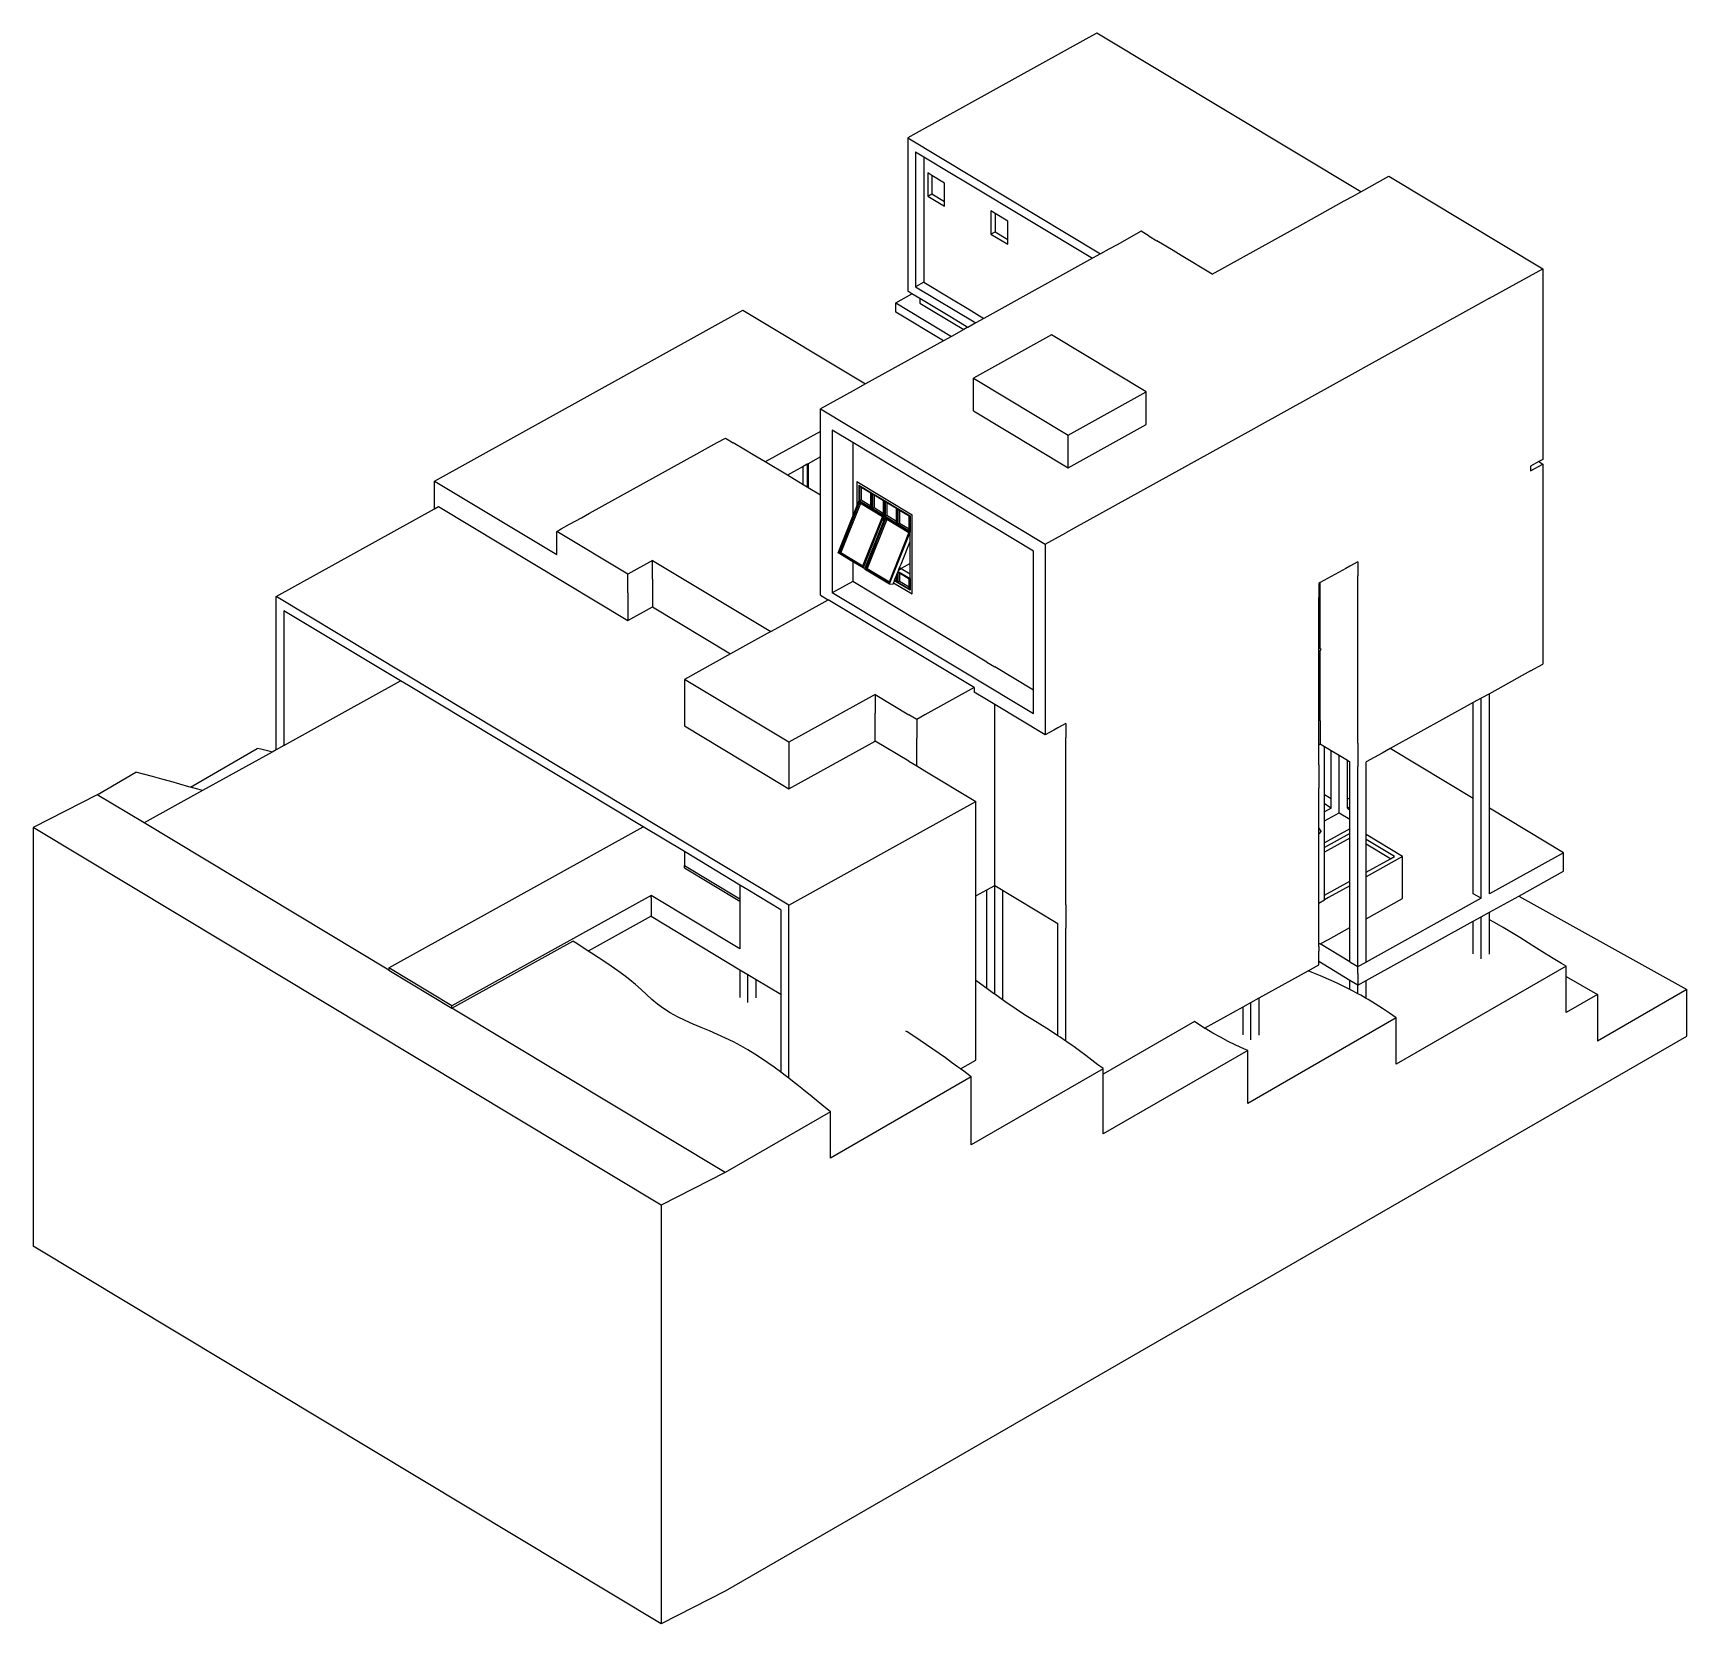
# Model space of a CAD drawing. Header units: metres. Extents: x -14.2 to 14.9, y -14 to 13.9.
import ezdxf

# ---------------------------------------------------------------- set-up
doc = ezdxf.new("R2010")
doc.units = ezdxf.units.M

msp = doc.modelspace()

# ---------------------------------------------------------------- linework, layer by layer
for p, q in [((4.359, 13.835), (1.328, 12.156)), ((4.503, 13.915), (4.359, 13.835)), ((9.133, 11.129), (4.503, 13.915)), ((1.328, 12.156), (1.183, 12.076)), ((1.183, 12.076), (1.183, 9.382)), ((1.183, 12.076), (4.567, 10.04)), ((1.322, 11.83), (1.322, 9.462)), ((1.322, 11.83), (1.466, 11.743)), ((1.466, 11.743), (1.466, 9.542)), ((1.466, 11.743), (1.951, 11.451)), ((1.535, 11.46), (1.535, 11.052)), ((1.608, 11.416), (1.535, 11.46)), ((1.608, 11.416), (1.608, 11.092)), ((1.83, 11.283), (1.608, 11.416)), ((1.951, 11.451), (2.228, 11.285)), ((9.133, 11.129), (9.629, 11.403)), ((9.629, 11.403), (12.329, 9.779)), ((1.535, 11.052), (1.608, 11.092)), ((1.535, 11.052), (1.83, 10.875)), ((1.608, 11.092), (1.83, 10.958)), ((1.83, 10.958), (1.83, 11.283)), ((2.228, 11.285), (4.426, 9.962)), ((8.844, 10.969), (8.988, 11.049)), ((8.988, 11.049), (9.133, 11.129)), ((1.83, 10.875), (1.83, 10.958)), ((2.643, 10.793), (2.643, 10.385)), ((2.715, 10.75), (2.643, 10.793)), ((2.715, 10.75), (2.715, 10.425)), ((2.937, 10.616), (2.715, 10.75)), ((8.267, 10.649), (8.844, 10.969)), ((2.937, 10.291), (2.937, 10.616)), ((6.526, 9.685), (8.122, 10.569)), ((8.122, 10.569), (8.267, 10.649)), ((2.643, 10.385), (2.715, 10.425)), ((2.643, 10.385), (2.937, 10.208)), ((2.715, 10.425), (2.937, 10.291)), ((2.937, 10.208), (2.937, 10.291)), ((4.856, 10.2), (4.711, 10.12)), ((5.28, 10.435), (4.856, 10.2)), ((5.418, 10.351), (5.28, 10.435)), ((5.418, 10.351), (5.556, 10.268)), ((5.842, 10.096), (5.556, 10.268)), ((4.426, 9.962), (2.521, 8.907)), ((4.567, 10.04), (4.426, 9.962)), ((4.711, 10.12), (4.567, 10.04)), ((5.98, 10.013), (5.842, 10.096)), ((6.526, 9.685), (5.98, 10.013)), ((11.39, 9.259), (12.329, 9.779)), ((12.329, 9.779), (12.329, 6.431)), ((0.973, 9.18), (1.257, 9.338)), ((1.257, 9.338), (1.183, 9.382)), ((1.397, 9.253), (1.257, 9.338)), ((1.466, 9.542), (1.322, 9.462)), ((1.322, 9.462), (2.377, 8.827)), ((1.466, 9.542), (1.951, 9.25)), ((-7.123, 6.052), (-1.711, 9.049)), ((-1.711, 9.049), (0.441, 7.755)), ((0.973, 9.18), (1.951, 8.591)), ((0.973, 9.017), (0.973, 9.18)), ((1.81, 8.513), (0.973, 9.017)), ((1.397, 9.253), (1.397, 9.175)), ((1.951, 8.92), (1.397, 9.253)), ((1.397, 9.175), (1.951, 8.842)), ((1.951, 9.25), (2.228, 9.084)), ((2.228, 9.084), (2.521, 8.907)), ((11.246, 9.179), (9.226, 8.06)), ((11.39, 9.259), (11.246, 9.179)), ((2.228, 8.754), (1.951, 8.92)), ((1.951, 8.842), (2.168, 8.711)), ((2.168, 8.711), (1.951, 8.591)), ((2.228, 8.744), (2.168, 8.711)), ((2.228, 8.744), (2.228, 8.754)), ((2.236, 8.749), (2.228, 8.754)), ((2.236, 8.749), (2.228, 8.744)), ((2.377, 8.827), (2.236, 8.749)), ((2.521, 8.907), (2.377, 8.827)), ((1.81, 8.513), (0.441, 7.755)), ((1.951, 8.591), (1.81, 8.513)), ((3.708, 8.616), (2.337, 7.857)), ((5.37, 7.616), (3.708, 8.616)), ((2.337, 7.285), (2.337, 7.857)), ((2.337, 7.857), (3.999, 6.857)), ((9.081, 7.98), (7.349, 7.021)), ((9.226, 8.06), (9.081, 7.98)), ((0.224, 7.635), (-0.349, 7.317)), ((0.441, 7.755), (0.224, 7.635)), ((3.999, 6.857), (5.37, 7.616)), ((5.37, 7.044), (5.37, 7.616)), ((-0.349, 7.317), (3.597, 4.942)), ((-0.349, 7.163), (-0.349, 7.317)), ((2.337, 7.285), (3.999, 6.285)), ((-0.349, 6.923), (-0.349, 7.163)), ((3.999, 6.285), (5.37, 7.044)), ((7.349, 7.021), (7.205, 6.941)), ((-2.371, 6.611), (-2.163, 6.727)), ((-2.163, 6.727), (-2.018, 6.807)), ((-2.018, 6.807), (-1.88, 6.724)), ((-1.665, 6.594), (-1.88, 6.724)), ((-0.349, 6.923), (-1.319, 6.386)), ((-0.349, 6.474), (-0.349, 6.923)), ((-0.141, 6.947), (-0.141, 4.089)), ((0.219, 6.73), (-0.141, 6.947)), ((0.219, 6.73), (0.219, 5.436)), ((1.327, 6.063), (0.219, 6.73)), ((3.999, 6.285), (3.999, 6.857)), ((7.205, 6.941), (4.102, 5.222)), ((-4.4, 5.488), (-2.516, 6.531)), ((-2.516, 6.531), (-2.371, 6.611)), ((-1.527, 6.511), (-1.665, 6.594)), ((-1.319, 6.386), (-1.527, 6.511)), ((-0.93, 6.152), (-1.319, 6.386)), ((-0.349, 6.474), (-0.566, 6.354)), ((-0.349, 5.803), (-0.349, 6.474)), ((12.258, 6.392), (12.112, 6.311)), ((12.329, 6.431), (12.258, 6.392)), ((12.258, 6.392), (12.329, 6.349)), ((-0.653, 6.306), (-0.93, 6.152)), ((-0.653, 5.985), (-0.93, 6.152)), ((-0.581, 6.346), (-0.653, 6.306)), ((-0.653, 5.985), (-0.653, 6.306)), ((-0.566, 6.354), (-0.581, 6.346)), ((-0.581, 6.346), (-0.581, 5.942)), ((-0.566, 6.354), (-0.566, 5.933)), ((12.112, 6.229), (12.329, 6.349)), ((12.112, 6.311), (12.112, 6.229)), ((12.329, 6.349), (12.329, 2.838)), ((-7.123, 5.563), (-7.123, 6.052)), ((-7.123, 6.052), (-7.054, 6.01)), ((-7.054, 6.01), (-4.977, 4.76)), ((-0.581, 5.942), (-0.653, 5.985)), ((-0.566, 5.933), (-0.581, 5.942)), ((-0.349, 5.803), (-0.566, 5.933)), ((0.289, 6.044), (0.289, 5.61)), ((0.289, 6.044), (1.258, 5.461)), ((0.323, 5.982), (0.323, 5.697)), ((0.323, 5.982), (0.548, 5.847)), ((0.337, 5.958), (0.337, 5.705)), ((0.366, 5.94), (0.337, 5.958)), ((0.366, 5.94), (0.366, 5.721)), ((0.534, 5.839), (0.366, 5.94)), ((0.534, 5.619), (0.534, 5.839)), ((0.548, 5.847), (0.773, 5.712)), ((0.548, 5.561), (0.548, 5.847)), ((0.562, 5.822), (0.562, 5.569)), ((0.591, 5.805), (0.562, 5.822)), ((1.465, 5.98), (1.327, 6.063)), ((2.573, 5.314), (1.465, 5.98)), ((-9.904, 4.023), (-7.123, 5.563)), ((-7.123, 5.563), (-7.054, 5.602)), ((-7.054, 5.602), (-3.731, 3.602)), ((-0.349, 5.636), (-0.349, 5.803)), ((-0.349, 4.051), (-0.349, 5.636)), ((0.33, 5.67), (-0.017, 4.799)), ((0.351, 5.657), (0.008, 4.797)), ((0.219, 5.436), (0.289, 5.61)), ((0.289, 5.61), (0.323, 5.697)), ((0.323, 5.697), (0.548, 5.561)), ((0.351, 5.657), (0.33, 5.67)), ((0.337, 5.705), (0.366, 5.721)), ((0.337, 5.705), (0.534, 5.586)), ((0.738, 5.424), (0.351, 5.657)), ((0.366, 5.721), (0.534, 5.619)), ((0.534, 5.586), (0.534, 5.619)), ((0.548, 5.561), (0.759, 5.434)), ((0.562, 5.569), (0.591, 5.585)), ((0.562, 5.569), (0.759, 5.45)), ((0.591, 5.805), (0.591, 5.585)), ((0.759, 5.704), (0.591, 5.805)), ((0.591, 5.585), (0.759, 5.484)), ((0.759, 5.484), (0.759, 5.704)), ((0.773, 5.712), (0.998, 5.576)), ((0.773, 5.426), (0.773, 5.712)), ((0.787, 5.687), (0.787, 5.434)), ((0.816, 5.669), (0.787, 5.687)), ((0.816, 5.669), (0.816, 5.45)), ((0.984, 5.568), (0.816, 5.669)), ((0.984, 5.348), (0.984, 5.568)), ((0.998, 5.29), (0.998, 5.576)), ((0.998, 5.576), (1.223, 5.441)), ((1.012, 5.551), (1.012, 5.298)), ((1.041, 5.534), (1.012, 5.551)), ((1.041, 5.534), (1.041, 5.314)), ((1.209, 5.433), (1.041, 5.534)), ((-4.897, 5.212), (-4.753, 5.292)), ((-4.753, 5.292), (-4.544, 5.408)), ((-4.544, 5.408), (-4.4, 5.488)), ((-0.038, 4.79), (0.219, 5.436)), ((0.396, 4.564), (0.738, 5.424)), ((0.759, 5.434), (0.399, 4.527)), ((0.759, 5.348), (0.432, 4.524)), ((0.794, 5.391), (0.447, 4.52)), ((0.815, 5.378), (0.472, 4.518)), ((0.759, 5.45), (0.759, 5.484)), ((0.759, 5.348), (0.759, 5.434)), ((0.759, 5.434), (0.773, 5.426)), ((0.787, 5.417), (0.759, 5.348)), ((0.773, 5.426), (0.787, 5.417)), ((0.787, 5.434), (0.816, 5.45)), ((0.787, 5.434), (0.984, 5.315)), ((0.998, 5.29), (0.787, 5.417)), ((0.815, 5.378), (0.794, 5.391)), ((1.202, 5.145), (0.815, 5.378)), ((0.816, 5.45), (0.984, 5.348)), ((0.984, 5.315), (0.984, 5.348)), ((0.998, 5.29), (1.223, 5.155)), ((1.012, 5.298), (1.041, 5.314)), ((1.012, 5.298), (1.209, 5.18)), ((1.041, 5.314), (1.209, 5.213)), ((1.209, 5.213), (1.209, 5.433)), ((1.223, 5.441), (1.223, 5.155)), ((1.258, 4.073), (1.258, 5.461)), ((2.712, 5.23), (2.573, 5.314)), ((3.389, 4.822), (2.712, 5.23)), ((-4.977, 5.168), (-4.897, 5.212)), ((-3.731, 4.418), (-4.977, 5.168)), ((-4.977, 4.927), (-4.977, 5.168)), ((0.86, 4.285), (1.202, 5.145)), ((0.862, 4.248), (1.223, 5.155)), ((1.065, 4.595), (1.223, 4.992)), ((1.209, 5.18), (1.209, 5.213)), ((1.223, 4.992), (1.223, 5.155)), ((1.223, 4.682), (1.223, 4.992)), ((3.597, 4.942), (3.958, 5.142)), ((3.597, 4.942), (3.597, 1.595)), ((4.102, 5.222), (3.958, 5.142)), ((-4.977, 4.76), (-4.977, 4.927)), ((-3.298, 4.658), (-3.731, 4.418)), ((-3.298, 4.332), (-3.298, 4.658)), ((-3.298, 4.658), (-1.221, 3.408)), ((0.219, 4.635), (-0.038, 4.79)), ((-0.017, 4.799), (0.392, 4.554)), ((-0.017, 4.799), (0.008, 4.797)), ((0.008, 4.797), (0.396, 4.564)), ((1.223, 4.602), (1.223, 4.682)), ((3.389, 2.382), (3.389, 4.822)), ((-3.731, 4.092), (-3.731, 4.418)), ((0.219, 4.635), (0.219, 4.289)), ((0.399, 4.527), (0.219, 4.635)), ((0.392, 4.554), (0.396, 4.564)), ((0.399, 4.527), (0.432, 4.524)), ((0.432, 4.524), (0.426, 4.51)), ((0.426, 4.51), (0.862, 4.248)), ((0.447, 4.52), (0.856, 4.274)), ((0.447, 4.52), (0.472, 4.518)), ((0.472, 4.518), (0.86, 4.285)), ((0.964, 4.34), (0.984, 4.391)), ((0.984, 4.391), (0.998, 4.426)), ((0.984, 4.328), (0.984, 4.391)), ((0.998, 4.426), (1.013, 4.465)), ((0.998, 4.27), (0.998, 4.426)), ((1.012, 4.449), (1.012, 4.278)), ((1.041, 4.432), (1.012, 4.449)), ((1.013, 4.465), (1.023, 4.487)), ((1.013, 4.465), (1.223, 4.338)), ((1.023, 4.487), (1.04, 4.532)), ((1.023, 4.487), (1.07, 4.514)), ((1.04, 4.532), (1.065, 4.595)), ((1.04, 4.532), (1.067, 4.516)), ((1.041, 4.432), (1.041, 4.294)), ((1.209, 4.33), (1.041, 4.432)), ((1.223, 4.602), (1.067, 4.516)), ((1.067, 4.516), (1.07, 4.514)), ((1.07, 4.514), (1.223, 4.422)), ((1.223, 4.422), (1.223, 4.602)), ((1.223, 4.338), (1.223, 4.422)), ((8.869, 4.515), (8.424, 4.268)), ((8.943, 4.556), (8.869, 4.515)), ((9.081, 4.632), (8.943, 4.556)), ((9.081, 4.632), (9.081, 4.387)), ((9.081, 1.448), (9.081, 4.387)), ((-3.731, 4.092), (-3.731, 3.602)), ((-3.298, 4.332), (-3.298, 3.842)), ((0.219, 4.289), (-0.141, 4.089)), ((3.389, 1.965), (-0.141, 4.089)), ((1.327, 3.623), (0.219, 4.289)), ((0.856, 4.274), (0.86, 4.285)), ((0.862, 4.248), (0.925, 4.242)), ((0.925, 4.242), (0.935, 4.267)), ((0.935, 4.267), (0.948, 4.3)), ((0.935, 4.267), (1.258, 4.073)), ((0.948, 4.3), (0.953, 4.313)), ((0.998, 4.27), (0.948, 4.3)), ((0.953, 4.313), (0.964, 4.34)), ((0.953, 4.313), (0.984, 4.294)), ((0.964, 4.34), (0.984, 4.328)), ((0.984, 4.294), (0.984, 4.328)), ((1.223, 4.134), (0.998, 4.27)), ((1.012, 4.278), (1.041, 4.294)), ((1.012, 4.278), (1.209, 4.159)), ((1.041, 4.294), (1.209, 4.192)), ((1.209, 4.192), (1.209, 4.33)), ((1.209, 4.159), (1.209, 4.192)), ((1.223, 4.338), (1.223, 4.134)), ((8.424, 4.268), (8.396, 4.253)), ((8.396, 4.253), (8.396, 4.008)), ((8.424, 3.109), (8.424, 4.268)), ((-9.904, 1.332), (-9.904, 4.023)), ((-0.905, -1.393), (-9.904, 4.023)), ((-9.766, 3.776), (-9.766, 1.408)), ((-7.717, 2.543), (-9.766, 3.776)), ((-3.731, 3.602), (-3.298, 3.842)), ((-3.298, 3.842), (-1.927, 3.017)), ((-1.077, 3.488), (-0.211, 3.968)), ((-0.349, 4.051), (-0.211, 3.968)), ((2.351, 2.426), (-0.211, 3.968)), ((8.396, 3.149), (8.396, 4.008)), ((-1.221, 3.408), (-1.077, 3.488)), ((1.465, 3.539), (1.327, 3.623)), ((2.573, 2.873), (1.465, 3.539)), ((-1.504, 3.252), (-1.927, 3.017)), ((-1.221, 3.408), (-1.504, 3.252)), ((-1.927, 3.017), (-2.736, 2.569)), ((8.424, 3.109), (8.396, 3.149)), ((8.396, 3.043), (8.396, 3.149)), ((8.424, 3.076), (8.396, 3.043)), ((8.396, 1.828), (8.396, 3.043)), ((8.436, 3.092), (8.424, 3.109)), ((8.436, 3.092), (8.424, 3.076)), ((8.424, 1.844), (8.424, 3.076)), ((2.573, 2.873), (2.712, 2.789)), ((3.389, 2.382), (2.712, 2.789)), ((12.112, 2.718), (11.39, 2.319)), ((12.112, 2.718), (12.329, 2.838)), ((-9.766, 1.408), (-7.717, 2.543)), ((-7.578, 2.46), (-7.717, 2.543)), ((-3.458, -0.02), (-7.578, 2.46)), ((-0.902, 1.465), (-2.736, 2.569)), ((-2.736, 2.569), (-2.736, 2.242)), ((2.351, 2.426), (1.485, 1.947)), ((2.351, 2.426), (2.351, 2.345)), ((2.563, 2.217), (2.351, 2.345)), ((3.389, 1.965), (3.389, 2.382)), ((-2.736, 2.242), (-2.736, 1.752)), ((0.614, 2.304), (-0.902, 1.465)), ((0.614, 2.304), (0.614, 1.978)), ((0.614, 2.304), (1.202, 1.95)), ((2.712, 2.128), (2.563, 2.217)), ((2.712, -0.64), (2.712, 2.128)), ((3.597, 1.595), (2.712, 2.128)), ((11.108, 2.162), (9.651, 1.356)), ((11.246, 2.239), (11.108, 2.162)), ((11.108, 0.479), (11.108, 2.162)), ((11.39, 2.319), (11.246, 2.239)), ((11.246, -1.272), (11.246, 2.239)), ((11.39, 0.309), (11.39, 2.319)), ((-2.736, 1.752), (-1.04, 0.732)), ((0.614, 1.488), (0.614, 1.978)), ((1.34, 1.867), (1.202, 1.95)), ((1.485, 1.947), (1.34, 1.867)), ((1.34, 1.867), (1.34, 1.54)), ((3.958, 1.795), (3.819, 1.718)), ((3.958, 1.795), (3.958, 1.55)), ((8.396, 1.665), (8.396, 1.828)), ((8.424, 1.844), (8.424, 1.681)), ((-0.902, 0.648), (0.614, 1.488)), ((-0.902, 1.465), (-0.902, 1.138)), ((1.202, 1.134), (0.614, 1.488)), ((1.34, 1.05), (1.34, 1.54)), ((3.746, 1.677), (3.597, 1.595)), ((3.819, 1.718), (3.746, 1.677)), ((3.958, -1.39), (3.958, 1.55)), ((8.396, 1.42), (8.396, 1.665)), ((8.424, 1.681), (8.424, 1.436)), ((-11.407, 0.678), (-10.234, 1.358)), ((-9.97, 1.295), (-11.195, 0.617)), ((-10.168, 1.343), (-10.234, 1.358)), ((-10.008, 1.304), (-10.168, 1.343)), ((-9.97, 1.295), (-10.008, 1.304)), ((-9.904, 1.332), (-9.97, 1.295)), ((-9.766, 1.408), (-9.904, 1.332)), ((8.396, 1.42), (8.424, 1.436)), ((8.396, 1.068), (8.396, 1.42)), ((8.424, 1.436), (8.496, 1.392)), ((8.496, 0.55), (8.496, 1.392)), ((8.496, 1.392), (8.615, 1.32)), ((8.615, 0.478), (8.615, 1.32)), ((8.615, 1.32), (8.754, 1.237)), ((8.754, 0.228), (8.754, 1.237)), ((8.754, 1.237), (8.898, 1.15)), ((9.081, 1.448), (9.081, 1.285)), ((9.081, 1.285), (9.081, 1.04)), ((9.507, 1.276), (9.226, 1.12)), ((9.651, 1.356), (9.507, 1.276)), ((11.108, 0.479), (9.651, 1.356)), ((-13.044, 0.546), (-12.363, 0.94)), ((-12.23, 0.906), (-12.363, 0.94)), ((-12.07, 0.863), (-12.23, 0.906)), ((-0.902, 1.138), (-0.902, 0.648)), ((1.202, 1.134), (1.34, 1.05)), ((1.34, 1.05), (1.485, 0.963)), ((1.485, 0.963), (2.379, 0.425)), ((8.396, 1.068), (8.396, 0.905)), ((8.396, 0.905), (8.396, 0.66)), ((8.898, 0.468), (8.898, 1.15)), ((8.898, 1.15), (8.943, 1.123)), ((8.943, 0.492), (8.943, 1.123)), ((9.081, -2.471), (9.081, 1.04)), ((9.226, 0.649), (9.226, 1.12)), ((-11.195, 0.617), (-12.219, 0.05)), ((-11.91, 0.82), (-12.07, 0.863)), ((-11.751, 0.776), (-11.91, 0.82)), ((-11.593, 0.731), (-11.751, 0.776)), ((-11.435, 0.686), (-11.593, 0.731)), ((-11.407, 0.678), (-11.435, 0.686)), ((-11.277, 0.641), (-11.407, 0.678)), ((-11.195, 0.617), (-11.277, 0.641)), ((-1.04, 0.732), (-0.902, 0.648)), ((8.396, -0.036), (8.396, 0.66)), ((9.226, 0.489), (9.226, 0.649)), ((-13.044, 0.546), (-14.167, -0.029)), ((-12.219, 0.05), (-13.044, 0.546)), ((-0.905, -1.393), (2.379, 0.425)), ((2.379, -0.824), (2.379, 0.425)), ((8.496, 0.55), (8.615, 0.478)), ((8.496, 0.383), (8.496, 0.55)), ((8.615, 0.311), (8.496, 0.383)), ((8.496, 0.245), (8.496, 0.383)), ((8.615, 0.311), (8.496, 0.245)), ((8.615, 0.311), (8.615, 0.478)), ((8.943, 0.492), (8.898, 0.468)), ((8.898, 0.308), (8.898, 0.468)), ((8.943, 0.332), (8.898, 0.308)), ((8.898, 0.308), (8.943, 0.281)), ((8.943, 0.332), (8.943, 0.492)), ((8.943, 0.281), (8.943, 0.332)), ((9.226, 0.111), (9.226, 0.489)), ((11.108, 0.312), (11.108, 0.479)), ((11.108, -1.022), (11.108, 0.312)), ((12.689, -0.473), (11.39, 0.309)), ((11.39, 0.142), (11.39, 0.309)), ((-7.925, -2.535), (-12.219, 0.05)), ((8.496, 0.085), (8.496, 0.245)), ((8.496, 0.085), (8.754, 0.228)), ((8.496, -0.3), (8.496, 0.085)), ((8.754, 0.228), (8.943, 0.114)), ((8.943, 0.114), (8.943, 0.281)), ((8.943, -0.053), (8.943, 0.114)), ((9.226, -0.056), (9.226, 0.111)), ((11.39, -1.032), (11.39, 0.142)), ((-14.167, -0.029), (-14.167, -7.377)), ((-3.146, -6.662), (-14.167, -0.029)), ((-4.316, -0.495), (-3.458, -0.02)), ((-2.736, -0.454), (-3.458, -0.02)), ((8.436, -0.093), (8.396, -0.036)), ((8.396, -0.142), (8.396, -0.036)), ((8.436, -0.093), (8.396, -0.142)), ((8.396, -1.356), (8.396, -0.142)), ((8.943, -0.053), (8.496, -0.3)), ((8.943, -0.133), (8.496, -0.38)), ((8.943, -0.215), (8.496, -0.462)), ((8.943, -0.133), (8.943, -0.053)), ((8.943, -0.215), (8.943, -0.133)), ((8.943, -0.973), (8.943, -0.215)), ((9.226, -0.155), (9.226, -0.056)), ((9.867, -0.541), (9.226, -0.155)), ((9.226, -0.239), (9.226, -0.155)), ((9.725, -0.539), (9.226, -0.239)), ((9.226, -0.32), (9.226, -0.239)), ((-7.816, -2.434), (-4.46, -0.575)), ((-4.46, -0.575), (-4.316, -0.495)), ((-2.736, -0.454), (-2.736, -0.697)), ((-1.762, -1.041), (-2.736, -0.454)), ((8.496, -0.38), (8.496, -0.3)), ((8.496, -0.462), (8.496, -0.38)), ((8.496, -1.217), (8.496, -0.462)), ((9.655, -0.579), (9.226, -0.32)), ((9.226, -0.816), (9.226, -0.32)), ((9.867, -0.541), (9.226, -0.896)), ((9.226, -0.816), (9.655, -0.579)), ((9.655, -0.579), (9.725, -0.539)), ((9.867, -1.276), (9.867, -0.541)), ((12.689, -0.473), (11.39, -1.192)), ((12.689, -0.595), (12.689, -0.473)), ((-2.736, -0.697), (-1.762, -1.283)), ((-2.736, -0.738), (-2.736, -0.697)), ((-2.736, -0.738), (-1.762, -1.324)), ((2.379, -0.987), (2.379, -0.824)), ((2.712, -0.803), (2.712, -0.64)), ((2.712, -1.048), (2.712, -0.803)), ((9.226, -0.896), (9.226, -0.816)), ((11.907, -1.233), (12.689, -0.799)), ((12.689, -0.799), (12.689, -0.595)), ((-1.762, -1.041), (-1.762, -1.283)), ((-1.623, -1.124), (-1.762, -1.041)), ((-1.043, -1.473), (-1.623, -1.124)), ((2.379, -1.232), (2.379, -0.987)), ((2.379, -1.232), (2.573, -1.125)), ((2.573, -1.125), (2.712, -1.048)), ((2.573, -2.858), (2.573, -1.125)), ((2.712, -1.048), (3.819, -1.715)), ((2.712, -2.958), (2.712, -1.048)), ((2.85, -3.057), (2.85, -1.131)), ((8.499, -1.219), (8.943, -0.973)), ((8.943, -1.053), (8.568, -1.261)), ((8.943, -1.053), (8.943, -0.973)), ((8.943, -1.788), (8.943, -1.053)), ((9.226, -1.631), (9.226, -0.896)), ((11.108, -1.195), (11.108, -1.022)), ((11.39, -1.192), (11.39, -1.032)), ((-3.32, -1.221), (-6.819, -3.159)), ((-1.762, -2.158), (-3.32, -1.221)), ((-3.32, -1.262), (-3.32, -1.221)), ((-3.32, -1.262), (-3.32, -1.343)), ((-3.32, -1.343), (-3.32, -1.588)), ((-1.762, -1.283), (-1.762, -1.324)), ((-1.762, -1.324), (-1.762, -2.117)), ((-0.905, -4.433), (-0.905, -1.393)), ((2.379, -2.718), (2.379, -1.232)), ((3.958, -1.39), (3.958, -1.553)), ((8.396, -1.356), (8.496, -1.301)), ((8.396, -1.438), (8.396, -1.356)), ((8.396, -1.683), (8.396, -1.438)), ((8.499, -1.219), (8.496, -1.217)), ((8.496, -1.221), (8.496, -1.217)), ((8.496, -1.301), (8.496, -1.221)), ((8.568, -1.261), (8.496, -1.301)), ((11.246, -1.272), (9.226, -2.391)), ((9.226, -1.631), (9.867, -1.276)), ((11.246, -1.272), (11.108, -1.195)), ((11.39, -1.519), (11.907, -1.233)), ((11.907, -1.233), (14.858, -2.873)), ((-3.32, -1.588), (-4.425, -2.201)), ((-3.32, -1.588), (-1.762, -2.526)), ((-1.043, -1.473), (-1.043, -2.55)), ((3.819, -3.686), (3.819, -1.715)), ((3.958, -1.553), (3.958, -1.798)), ((8.396, -2.059), (8.396, -1.683)), ((9.226, -2.231), (9.226, -1.631)), ((9.226, -2.718), (11.108, -1.675)), ((11.108, -1.675), (11.246, -1.599)), ((11.108, -2.25), (11.108, -1.675)), ((11.246, -1.599), (11.39, -1.519)), ((11.246, -2.334), (11.246, -1.599)), ((11.39, -1.65), (11.39, -1.519)), ((11.481, -1.698), (11.39, -1.65)), ((11.39, -2.254), (11.39, -1.65)), ((11.632, -1.784), (11.481, -1.698)), ((-6.819, -3.2), (-4.697, -2.025)), ((-4.626, -2.067), (-4.697, -2.025)), ((3.958, -3.78), (3.958, -1.798)), ((8.424, -2.075), (8.568, -1.995)), ((8.568, -1.995), (8.943, -1.788)), ((8.943, -2.221), (8.943, -1.788)), ((11.78, -1.873), (11.632, -1.784)), ((11.926, -1.963), (11.78, -1.873)), ((12.071, -2.055), (11.926, -1.963)), ((-4.626, -2.068), (-4.626, -2.067)), ((-4.602, -2.084), (-4.626, -2.068)), ((-4.487, -2.161), (-4.602, -2.084)), ((-4.425, -2.201), (-4.487, -2.161)), ((-4.37, -2.237), (-4.425, -2.201)), ((-4.253, -2.313), (-4.37, -2.237)), ((-4.136, -2.389), (-4.253, -2.313)), ((-1.762, -2.117), (-1.762, -2.158)), ((8.396, -2.059), (8.424, -2.075)), ((8.396, -2.116), (8.396, -2.059)), ((8.396, -2.116), (8.396, -2.181)), ((8.396, -2.181), (8.396, -2.198)), ((8.396, -2.385), (8.396, -2.198)), ((8.943, -2.388), (8.424, -2.075)), ((8.943, -2.388), (8.943, -2.221)), ((9.226, -2.391), (9.226, -2.231)), ((12.216, -2.147), (12.071, -2.055)), ((12.361, -2.238), (12.216, -2.147)), ((12.508, -2.328), (12.361, -2.238)), ((-7.925, -2.494), (-7.816, -2.434)), ((-6.819, -3.159), (-7.925, -2.494)), ((-7.925, -2.494), (-7.925, -2.535)), ((-7.925, -2.535), (-6.819, -3.2)), ((-4.021, -2.466), (-4.136, -2.389)), ((-3.907, -2.544), (-4.021, -2.466)), ((-3.798, -2.623), (-3.907, -2.544)), ((-1.762, -2.526), (-1.762, -3.016)), ((-1.762, -2.526), (-1.623, -2.609)), ((-1.623, -3.099), (-1.623, -2.609)), ((-1.623, -2.609), (-1.479, -2.696)), ((-1.043, -2.55), (-1.043, -2.713)), ((7.349, -3.022), (8.209, -2.546)), ((8.209, -2.546), (8.396, -2.443)), ((8.278, -2.573), (8.209, -2.546)), ((8.429, -2.634), (8.278, -2.573)), ((8.943, -2.714), (8.396, -2.385)), ((8.396, -2.443), (8.396, -2.385)), ((8.943, -2.388), (9.081, -2.471)), ((9.081, -2.471), (9.226, -2.391)), ((9.081, -2.594), (9.081, -2.471)), ((9.081, -2.594), (9.081, -2.798)), ((12.741, -2.462), (9.757, -4.185)), ((12.657, -2.415), (12.508, -2.328)), ((12.741, -2.462), (12.657, -2.415)), ((12.741, -2.646), (12.741, -2.462)), ((-3.692, -2.705), (-3.798, -2.623)), ((-3.592, -2.788), (-3.692, -2.705)), ((-3.497, -2.875), (-3.592, -2.788)), ((-3.404, -2.962), (-3.497, -2.875)), ((-1.479, -3.019), (-1.479, -2.696)), ((-1.479, -2.696), (-1.043, -2.958)), ((-1.043, -2.713), (-1.043, -2.958)), ((2.466, -2.78), (2.379, -2.718)), ((2.379, -4.116), (2.379, -2.718)), ((2.573, -2.858), (2.466, -2.78)), ((2.688, -2.941), (2.573, -2.858)), ((8.576, -2.697), (8.429, -2.634)), ((8.721, -2.763), (8.576, -2.697)), ((8.862, -2.831), (8.721, -2.763)), ((8.943, -2.873), (8.862, -2.831)), ((9.081, -2.798), (8.943, -2.714)), ((8.943, -2.873), (8.943, -2.714)), ((8.998, -2.902), (8.943, -2.873)), ((9.081, -2.948), (8.998, -2.902)), ((9.081, -2.798), (9.226, -2.718)), ((9.081, -2.948), (9.081, -2.798)), ((9.226, -3.03), (9.226, -2.718)), ((12.741, -2.646), (13.289, -2.962)), ((12.741, -3.279), (12.741, -2.646)), ((14.858, -2.873), (13.289, -3.779)), ((14.858, -3.69), (14.858, -2.873)), ((-6.819, -3.2), (-6.819, -3.159)), ((-3.31, -3.048), (-3.404, -2.962)), ((-3.211, -3.132), (-3.31, -3.048)), ((-3.103, -3.21), (-3.211, -3.132)), ((-1.043, -2.958), (-1.043, -4.326)), ((2.712, -2.958), (2.688, -2.941)), ((2.8, -3.021), (2.712, -2.958)), ((2.912, -3.101), (2.8, -3.021)), ((3.026, -3.179), (2.912, -3.101)), ((3.142, -3.257), (3.026, -3.179)), ((6.394, -3.551), (7.067, -3.179)), ((7.067, -3.179), (7.205, -3.102)), ((7.067, -3.672), (7.067, -3.179)), ((7.205, -3.102), (7.349, -3.022)), ((7.205, -3.755), (7.205, -3.102)), ((7.349, -3.675), (7.349, -3.022)), ((9.132, -2.975), (9.081, -2.948)), ((9.226, -3.03), (9.132, -2.975)), ((9.262, -3.051), (9.226, -3.03)), ((9.389, -3.128), (9.262, -3.051)), ((9.514, -3.207), (9.389, -3.128)), ((13.289, -2.962), (12.741, -3.279)), ((13.289, -2.962), (13.289, -3.779)), ((-2.023, -6.087), (-6.819, -3.2)), ((-2.985, -3.284), (-3.103, -3.21)), ((-2.857, -3.353), (-2.985, -3.284)), ((-2.723, -3.418), (-2.857, -3.353)), ((-2.583, -3.48), (-2.723, -3.418)), ((-2.44, -3.542), (-2.583, -3.48)), ((3.261, -3.334), (3.142, -3.257)), ((3.381, -3.409), (3.261, -3.334)), ((3.503, -3.483), (3.381, -3.409)), ((6.215, -3.434), (4.615, -4.358)), ((6.293, -3.486), (6.215, -3.434)), ((9.757, -3.369), (7.149, -4.875)), ((9.637, -3.288), (9.514, -3.207)), ((9.757, -3.369), (9.637, -3.288)), ((9.757, -4.185), (9.757, -3.369)), ((-2.297, -3.602), (-2.44, -3.542)), ((-2.153, -3.663), (-2.297, -3.602)), ((-2.013, -3.726), (-2.153, -3.663)), ((-1.877, -3.792), (-2.013, -3.726)), ((1.175, -3.619), (1.15, -3.603)), ((1.29, -3.694), (1.175, -3.619)), ((1.403, -3.769), (1.29, -3.694)), ((1.514, -3.845), (1.403, -3.769)), ((3.624, -3.558), (3.503, -3.483)), ((3.743, -3.635), (3.624, -3.558)), ((3.819, -3.686), (3.743, -3.635)), ((3.859, -3.712), (3.819, -3.686)), ((3.958, -3.78), (3.859, -3.712)), ((6.394, -3.551), (6.293, -3.486)), ((6.414, -3.565), (6.394, -3.551)), ((6.54, -3.64), (6.414, -3.565)), ((6.67, -3.713), (6.54, -3.64)), ((6.805, -3.784), (6.67, -3.713)), ((7.149, -8.141), (14.858, -3.69)), ((-1.746, -3.86), (-1.877, -3.792)), ((-1.621, -3.932), (-1.746, -3.86)), ((-1.5, -4.006), (-1.621, -3.932)), ((-1.383, -4.082), (-1.5, -4.006)), ((1.625, -3.921), (1.514, -3.845)), ((1.734, -3.998), (1.625, -3.921)), ((1.843, -4.076), (1.734, -3.998)), ((3.973, -3.79), (3.958, -3.78)), ((4.086, -3.87), (3.973, -3.79)), ((4.102, -3.882), (4.086, -3.87)), ((4.196, -3.95), (4.102, -3.882)), ((4.306, -4.031), (4.196, -3.95)), ((4.415, -4.112), (4.306, -4.031)), ((7.149, -3.947), (4.615, -5.41)), ((6.943, -3.852), (6.805, -3.784)), ((7.084, -3.918), (6.943, -3.852)), ((7.149, -3.947), (7.084, -3.918)), ((7.149, -4.875), (7.149, -3.947)), ((-1.27, -4.16), (-1.383, -4.082)), ((-1.159, -4.239), (-1.27, -4.16)), ((-1.051, -4.32), (-1.159, -4.239)), ((-1.043, -4.326), (-1.051, -4.32)), ((-0.945, -4.402), (-1.043, -4.326)), ((1.951, -4.154), (1.843, -4.076)), ((2.058, -4.232), (1.951, -4.154)), ((2.106, -4.267), (2.058, -4.232)), ((2.106, -4.267), (2.379, -4.116)), ((2.165, -4.31), (2.106, -4.267)), ((2.271, -4.389), (2.165, -4.31)), ((4.615, -4.265), (2.298, -5.603)), ((4.522, -4.194), (4.415, -4.112)), ((4.574, -4.233), (4.522, -4.194)), ((4.613, -4.263), (4.574, -4.233)), ((4.615, -4.265), (4.613, -4.263)), ((4.615, -5.41), (4.615, -4.265)), ((-0.905, -4.433), (-0.945, -4.402)), ((-0.84, -4.484), (-0.905, -4.433)), ((-0.736, -4.566), (-0.84, -4.484)), ((-0.676, -4.614), (-0.736, -4.566)), ((-0.633, -4.649), (-0.676, -4.614)), ((2.298, -4.409), (-0.173, -5.836)), ((2.298, -4.409), (2.271, -4.389)), ((2.298, -5.603), (2.298, -4.409)), ((-0.53, -4.731), (-0.633, -4.649)), ((-0.427, -4.814), (-0.53, -4.731)), ((-0.325, -4.897), (-0.427, -4.814)), ((-0.173, -5.019), (-0.325, -4.897)), ((-0.173, -5.019), (-2.023, -6.087)), ((-0.173, -5.836), (-0.173, -5.019)), ((-2.023, -6.087), (-3.146, -6.662)), ((-3.146, -6.662), (-3.146, -14.01)), ((-3.146, -14.01), (-14.167, -7.377)), ((7.149, -8.141), (-2.023, -13.436)), ((-2.023, -13.436), (-3.146, -14.01))]:
    msp.add_line(p, q)

doc.saveas('drawing.dxf')
